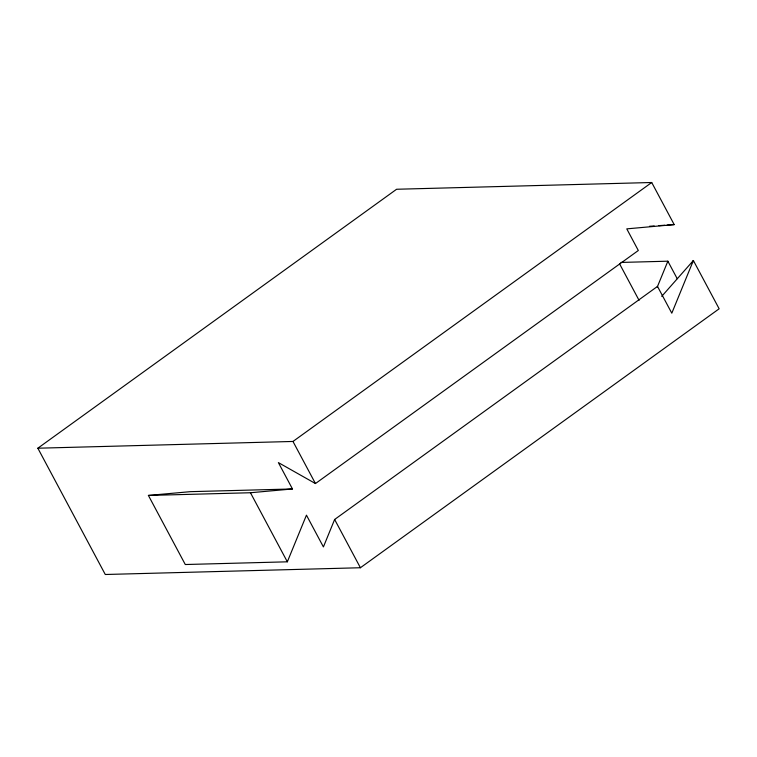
<?xml version="1.0" encoding="UTF-8"?>
<svg xmlns="http://www.w3.org/2000/svg" width="757" height="757" viewBox="0 0 757 757"><rect width="100%" height="100%" fill="white"/><g stroke="black" fill="none" stroke-linecap="round" stroke-linejoin="round"><path stroke-width="1.14" d="M692.513 262.632L693.374 260.522L671.8 313.19L657.502 286.411L334.632 519.472L323.409 546.923L306.453 515.157L287.338 561.817L185.285 564.523L148.4 495.438L190.414 491.662L292.467 488.965L278.387 462.603L315.451 483.553L638.321 250.501L626.777 228.869L674.194 224.602L651.72 182.503L396.592 189.259L37.85 448.21L105.28 574.497L360.408 567.741L719.15 308.79L693.374 260.522L661.722 296.375M657.294 286.988L667.863 261.193L620.939 262.433M37.85 448.21L292.978 441.454L651.72 182.503M148.4 495.438L250.453 492.741L292.467 488.965M649.497 226.277L654.199 225.955M658.902 225.633L664.788 225.236M667.135 225.084L674.194 224.602M667.863 261.193L677.212 278.699M619.605 263.9L639.059 300.33M292.978 441.454L315.451 483.553M334.632 519.472L360.408 567.741M250.453 492.741L287.338 561.817"/></g></svg>
